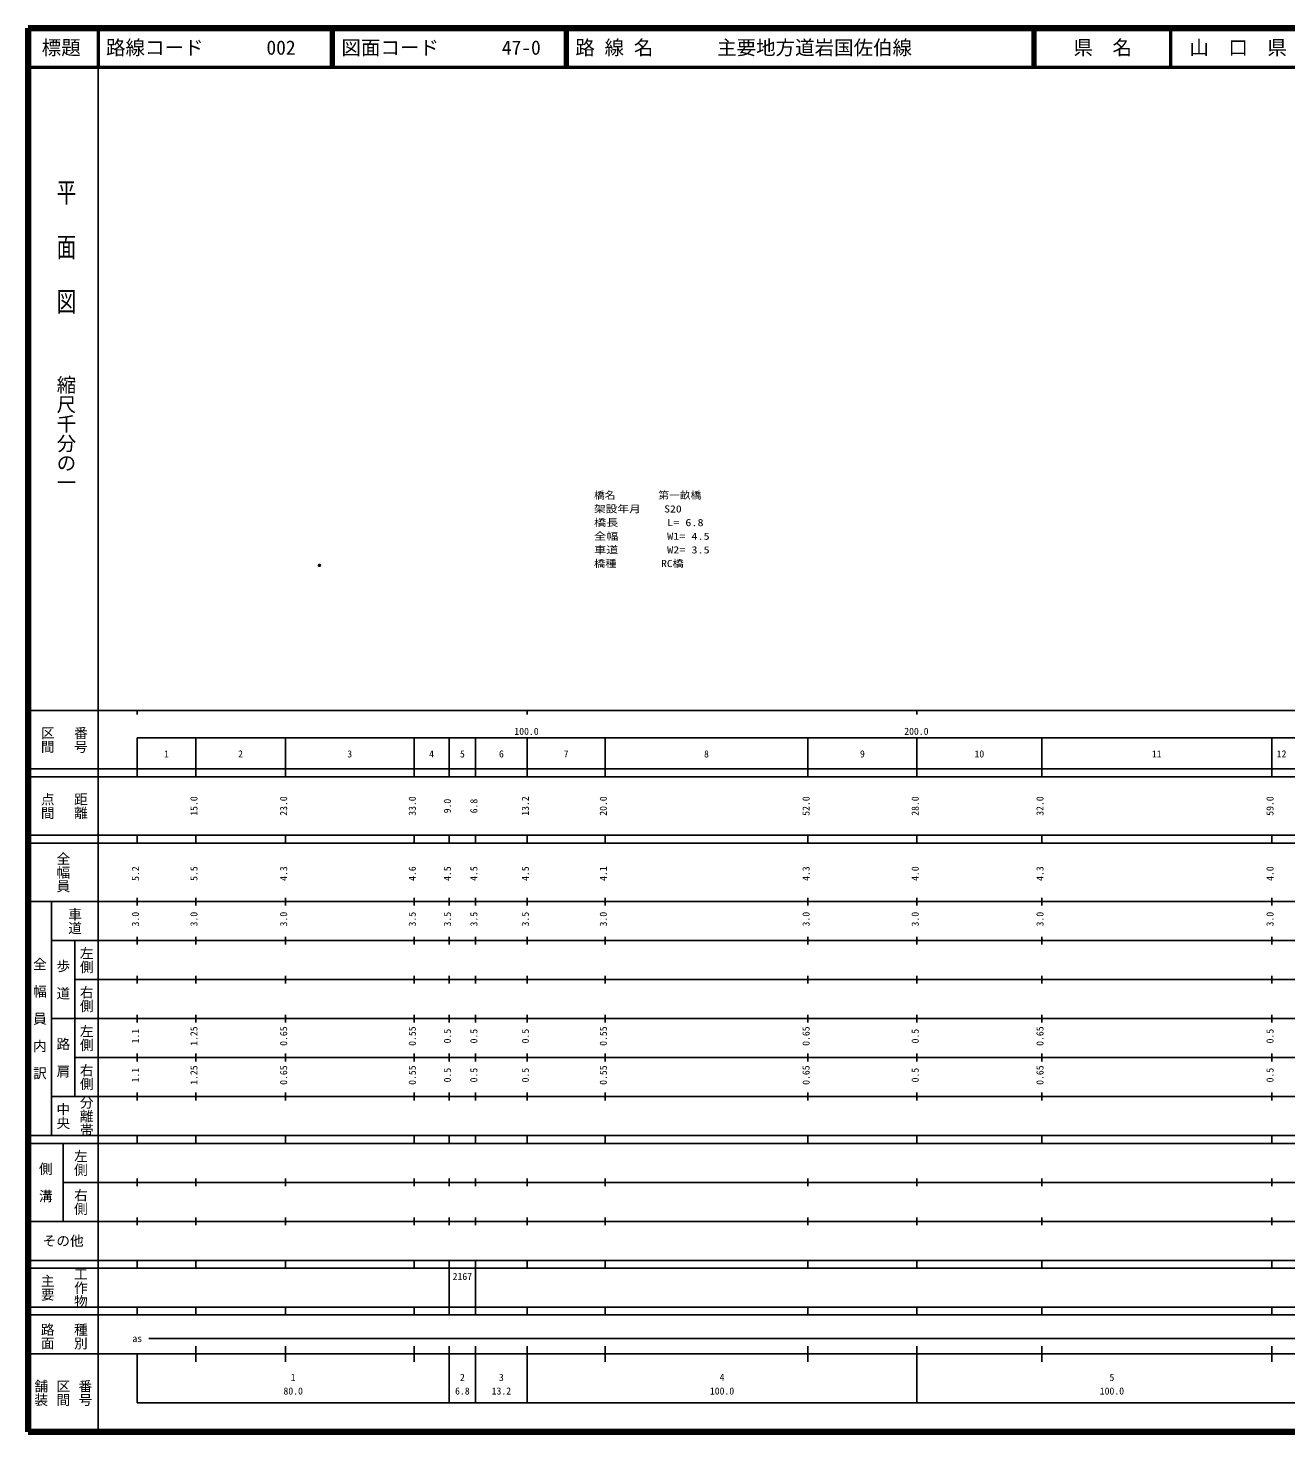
# Model space of a CAD drawing. Units: millimetres on the paper. Extents: x 40 to 680, y 20 to 380.
# Drawn here: x 40 to 362.6, y 20 to 380 of the extents above; entities that cross this region are included whole.
import ezdxf
from ezdxf.enums import TextEntityAlignment as Align

# ---------------------------------------------------------------- set-up
doc = ezdxf.new("R2010")
doc.units = ezdxf.units.MM
doc.header["$PDMODE"] = 32
doc.header["$PDSIZE"] = 0.5
for name, color, linetype in [('M-OTRS', 6, 'Continuous'), ('M-STR-HTXT', 7, 'Continuous'), ('M-TTL-TXT', 7, 'Continuous')]:
    doc.layers.add(name, color=color, linetype=linetype)
for name, color, linetype, lineweight in [('M-TTL', 2, 'Continuous', 140), ('M-TTL-BAND', 7, 'Continuous', 25), ('M-TTL-LINE', 7, 'Continuous', 50)]:
    doc.layers.add(name, color=color, linetype=linetype, lineweight=lineweight)
doc.styles.add('@ＭＳ ゴシック', font='')
doc.styles.add('ＭＳ ゴシック', font='')
doc.styles.get('@ＭＳ ゴシック').set_extended_font_data('@MS Gothic')
doc.styles.get('ＭＳ ゴシック').set_extended_font_data('MS Gothic')

msp = doc.modelspace()

# ---------------------------------------------------------------- linework, layer by layer
at = {"layer": 'M-OTRS'}
msp.add_point((114.738, 242.222), dxfattribs=at)
at = {"layer": 'M-TTL'}
for p, q in [((40, 380), (40, 20)), ((680, 380), (40, 380)), ((40, 20), (680, 20))]:
    msp.add_line(p, q, dxfattribs=at)
at = {"layer": 'M-TTL-BAND'}
for p, q in [((58, 370), (58, 20)), ((40, 205), (579, 205)), ((68, 205), (68, 204)), ((168, 205), (168, 204)), ((268, 205), (268, 204)), ((68, 198), (579, 198)), ((68, 198), (68, 188)), ((83, 188), (83, 198)), ((106, 188), (106, 198)), ((139, 188), (139, 198)), ((148, 188), (148, 198)), ((154.8, 188), (154.8, 198)), ((168, 188), (168, 198)), ((188, 188), (188, 198)), ((240, 188), (240, 198)), ((268, 188), (268, 198)), ((300, 188), (300, 198)), ((359, 188), (359, 198)), ((40, 190), (579, 190)), ((40, 188), (579, 188)), ((40, 173), (579, 173)), ((68, 171), (68, 173)), ((83, 171), (83, 173)), ((106, 171), (106, 173)), ((139, 171), (139, 173)), ((148, 171), (148, 173)), ((154.8, 171), (154.8, 173)), ((168, 171), (168, 173)), ((188, 171), (188, 173)), ((240, 171), (240, 173)), ((268, 171), (268, 173)), ((300, 171), (300, 173)), ((359, 171), (359, 173)), ((40, 171), (579, 171)), ((40, 156), (579, 156)), ((46, 96), (46, 156)), ((68, 155), (68, 157)), ((83, 155), (83, 157)), ((106, 155), (106, 157)), ((139, 155), (139, 157)), ((148, 155), (148, 157)), ((154.8, 155), (154.8, 157)), ((168, 155), (168, 157)), ((188, 155), (188, 157)), ((240, 155), (240, 157)), ((268, 155), (268, 157)), ((300, 155), (300, 157)), ((359, 155), (359, 157)), ((46, 146), (579, 146)), ((52, 146), (52, 106)), ((68, 145), (68, 147)), ((83, 145), (83, 147)), ((106, 145), (106, 147)), ((139, 145), (139, 147)), ((148, 145), (148, 147)), ((154.8, 145), (154.8, 147)), ((168, 145), (168, 147)), ((188, 145), (188, 147)), ((240, 145), (240, 147)), ((268, 145), (268, 147)), ((300, 145), (300, 147)), ((359, 145), (359, 147)), ((68, 135), (68, 137)), ((83, 135), (83, 137)), ((106, 135), (106, 137)), ((139, 135), (139, 137)), ((148, 135), (148, 137)), ((154.8, 135), (154.8, 137)), ((168, 135), (168, 137)), ((188, 135), (188, 137)), ((240, 135), (240, 137)), ((268, 135), (268, 137)), ((300, 135), (300, 137)), ((359, 135), (359, 137)), ((52, 136), (579, 136)), ((46, 126), (579, 126)), ((68, 125), (68, 127)), ((83, 125), (83, 127)), ((106, 125), (106, 127)), ((139, 125), (139, 127)), ((148, 125), (148, 127)), ((154.8, 125), (154.8, 127)), ((168, 125), (168, 127)), ((188, 125), (188, 127)), ((240, 125), (240, 127)), ((268, 125), (268, 127)), ((300, 125), (300, 127)), ((359, 125), (359, 127)), ((52, 116), (579, 116)), ((68, 115), (68, 117)), ((83, 115), (83, 117)), ((106, 115), (106, 117)), ((139, 115), (139, 117)), ((148, 115), (148, 117)), ((154.8, 115), (154.8, 117)), ((168, 115), (168, 117)), ((188, 115), (188, 117)), ((240, 115), (240, 117)), ((268, 115), (268, 117)), ((300, 115), (300, 117)), ((359, 115), (359, 117)), ((46, 106), (579, 106)), ((68, 105), (68, 107)), ((83, 105), (83, 107)), ((106, 105), (106, 107)), ((139, 105), (139, 107)), ((148, 105), (148, 107)), ((154.8, 105), (154.8, 107)), ((168, 105), (168, 107)), ((188, 105), (188, 107)), ((240, 105), (240, 107)), ((268, 105), (268, 107)), ((300, 105), (300, 107)), ((359, 105), (359, 107)), ((40, 96), (579, 96)), ((40, 94), (579, 94)), ((49, 94), (49, 74)), ((68, 94), (68, 96)), ((83, 94), (83, 96)), ((106, 94), (106, 96)), ((139, 94), (139, 96)), ((148, 94), (148, 96)), ((154.8, 94), (154.8, 96)), ((168, 94), (168, 96)), ((188, 94), (188, 96)), ((240, 94), (240, 96)), ((268, 94), (268, 96)), ((300, 94), (300, 96)), ((359, 94), (359, 96)), ((49, 84), (579, 84)), ((68, 83), (68, 85)), ((83, 83), (83, 85)), ((106, 83), (106, 85)), ((139, 83), (139, 85)), ((148, 83), (148, 85)), ((154.8, 83), (154.8, 85)), ((168, 83), (168, 85)), ((188, 83), (188, 85)), ((240, 83), (240, 85)), ((268, 83), (268, 85)), ((300, 83), (300, 85)), ((359, 83), (359, 85)), ((40, 74), (579, 74)), ((68, 73), (68, 75)), ((83, 73), (83, 75)), ((106, 73), (106, 75)), ((139, 73), (139, 75)), ((148, 73), (148, 75)), ((154.8, 73), (154.8, 75)), ((168, 73), (168, 75)), ((188, 73), (188, 75)), ((240, 73), (240, 75)), ((268, 73), (268, 75)), ((300, 73), (300, 75)), ((359, 73), (359, 75)), ((40, 64), (579, 64)), ((40, 62), (579, 62)), ((68, 62), (68, 64)), ((83, 62), (83, 64)), ((106, 62), (106, 64)), ((139, 62), (139, 64)), ((148, 62), (148, 64)), ((148, 52), (148, 62)), ((154.8, 62), (154.8, 64)), ((154.8, 52), (154.8, 62)), ((168, 62), (168, 64)), ((188, 62), (188, 64)), ((240, 62), (240, 64)), ((268, 62), (268, 64)), ((300, 62), (300, 64)), ((359, 62), (359, 64)), ((40, 52), (579, 52)), ((68, 50), (68, 52)), ((83, 50), (83, 52)), ((106, 50), (106, 52)), ((139, 50), (139, 52)), ((148, 50), (148, 52)), ((154.8, 50), (154.8, 52)), ((168, 50), (168, 52)), ((188, 50), (188, 52)), ((240, 50), (240, 52)), ((268, 50), (268, 52)), ((300, 50), (300, 52)), ((359, 50), (359, 52)), ((40, 50), (579, 50)), ((71, 44), (565, 44)), ((40, 40), (579, 40)), ((68, 40), (68, 27.5)), ((83, 38), (83, 42)), ((106, 38), (106, 42)), ((139, 38), (139, 42)), ((148, 27.5), (148, 42)), ((154.8, 27.5), (154.8, 42)), ((168, 27.5), (168, 42)), ((188, 38), (188, 42)), ((240, 38), (240, 42)), ((268, 27.5), (268, 42)), ((300, 38), (300, 42)), ((359, 38), (359, 42)), ((68, 27.5), (579, 27.5))]:
    msp.add_line(p, q, dxfattribs=at)
at = {"layer": 'M-TTL-LINE'}
for p, q in [((58, 380), (58, 370)), ((117.75, 380), (117.75, 370)), ((118.25, 380), (118.25, 370)), ((177.75, 380), (177.75, 370)), ((178.25, 380), (178.25, 370)), ((297.75, 380), (297.75, 370)), ((298.25, 380), (298.25, 370)), ((333, 380), (333, 370)), ((40, 370), (680, 370))]:
    msp.add_line(p, q, dxfattribs=at)

# ---------------------------------------------------------------- texts
at = {"layer": 'M-STR-HTXT', "style": 'ＭＳ ゴシック'}
for s, width, p in [('橋名\u3000\u3000\u3000\u3000第一畝橋', 1.1, (185.161, 258.725)), ('架設年月\u3000\u3000S20', 1.2, (185.161, 255.225)), ('橋長\u3000\u3000\u3000\u3000L= 6.8', 1.25, (185.161, 251.725)), ('全幅\u3000\u3000\u3000\u3000W1= 4.5', 1.25, (185.161, 248.225)), ('車道\u3000\u3000\u3000\u3000W2= 3.5', 1.25, (185.161, 244.725)), ('橋種\u3000\u3000\u3000\u3000RC橋', 1.15, (185.161, 241.225))]:
    msp.add_text(s, height=1.833, dxfattribs=dict(at, width=width)).set_placement(p, align=Align.BOTTOM_LEFT)
at = {"layer": 'M-TTL-BAND', "style": '@ＭＳ ゴシック', "width": 1.4}
msp.add_text('平  面  図', height=3.666, rotation=270, dxfattribs=at).set_placement((49.777, 306.475), align=Align.MIDDLE_RIGHT)
at = {"layer": 'M-TTL-BAND', "style": '@ＭＳ ゴシック'}
msp.add_text('縮尺千分の一', height=3.666, rotation=270, dxfattribs=at).set_placement((49.777, 261.03), align=Align.MIDDLE_RIGHT)
for s, p in [('区間', (45, 197.5)), ('番号', (53.5, 197.5)), ('点間', (45, 180.5)), ('距離', (53.5, 180.5)), ('全幅員', (49, 163.5)), ('車道', (52, 151)), ('左側', (55, 141)), ('全\u3000幅\u3000員\u3000内\u3000訳', (43, 126)), ('歩\u3000道', (49, 136)), ('右側', (55, 131)), ('左側', (55, 121)), ('路\u3000肩', (49, 116)), ('右側', (55, 111)), ('分離帯', (55, 101)), ('中央', (49, 101)), ('左側', (53.5, 89)), ('側\u3000溝', (44.5, 84)), ('右側', (53.5, 79)), ('工作物', (53.5, 57)), ('主要', (45, 57)), ('路面', (45, 44.5)), ('種別', (53.5, 44.5)), ('舗装', (43.333, 30)), ('区間', (49, 30)), ('番号', (54.667, 30))]:
    msp.add_text(s, height=2.566, rotation=270, dxfattribs=at).set_placement(p, align=Align.MIDDLE_CENTER)
at = {"layer": 'M-TTL-BAND', "style": 'ＭＳ ゴシック'}
for s, p in [('100.0', (167.844, 198.195)), ('200.0', (267.844, 198.195)), ('1', (75.5, 192.405)), ('2', (94.5, 192.405)), ('3', (122.5, 192.405)), ('4', (143.5, 192.405)), ('5', (151.4, 192.405)), ('6', (161.4, 192.405)), ('7', (178, 192.405)), ('8', (214, 192.405)), ('9', (254, 192.405)), ('10', (284, 192.405)), ('11', (329.5, 192.405)), ('12', (361.5, 192.405)), ('as', (68, 42.5)), ('1', (108, 32.523)), ('2', (151.4, 32.523)), ('3', (161.4, 32.523)), ('4', (218, 32.523)), ('5', (318, 32.523)), ('80.0', (108, 29.033)), ('6.8', (151.4, 29.033)), ('13.2', (161.4, 29.033)), ('100.0', (218, 29.033)), ('100.0', (318, 29.033))]:
    msp.add_text(s, height=1.833, dxfattribs=at).set_placement(p, align=Align.BOTTOM_CENTER)
for s, p in [('15.0', (84, 180.5)), ('23.0', (107, 180.5)), ('33.0', (140, 180.5)), ('9.0', (149, 180.5)), ('6.8', (155.8, 180.5)), ('13.2', (169, 180.5)), ('20.0', (189, 180.5)), ('52.0', (241, 180.5)), ('28.0', (269, 180.5)), ('32.0', (301, 180.5)), ('59.0', (360, 180.5)), ('5.2', (69, 163.174)), ('5.5', (84, 163.174)), ('4.3', (107, 163.174)), ('4.6', (140, 163.174)), ('4.5', (149, 163.174)), ('4.5', (155.8, 163.174)), ('4.5', (169, 163.174)), ('4.1', (189, 163.174)), ('4.3', (241, 163.174)), ('4.0', (269, 163.174)), ('4.3', (301, 163.174)), ('4.0', (360, 163.174)), ('3.0', (69, 151.5)), ('3.0', (84, 151.5)), ('3.0', (107, 151.5)), ('3.5', (140, 151.5)), ('3.5', (149, 151.5)), ('3.5', (155.8, 151.5)), ('3.5', (169, 151.5)), ('3.0', (189, 151.5)), ('3.0', (241, 151.5)), ('3.0', (269, 151.5)), ('3.0', (301, 151.5)), ('3.0', (360, 151.5)), ('1.1', (69, 121.5)), ('1.25', (84, 121.5)), ('0.65', (107, 121.5)), ('0.55', (140, 121.5)), ('0.5', (149, 121.5)), ('0.5', (155.8, 121.5)), ('0.5', (169, 121.5)), ('0.55', (189, 121.5)), ('0.65', (241, 121.5)), ('0.5', (269, 121.5)), ('0.65', (301, 121.5)), ('0.5', (360, 121.5)), ('1.1', (69, 111.5)), ('1.25', (84, 111.5)), ('0.65', (107, 111.5)), ('0.55', (140, 111.5)), ('0.5', (149, 111.5)), ('0.5', (155.8, 111.5)), ('0.5', (169, 111.5)), ('0.55', (189, 111.5)), ('0.65', (241, 111.5)), ('0.5', (269, 111.5)), ('0.65', (301, 111.5)), ('0.5', (360, 111.5))]:
    msp.add_text(s, height=1.833, rotation=90, dxfattribs=at).set_placement(p, align=Align.BOTTOM_CENTER)
msp.add_text('その他', height=2.566, dxfattribs=at).set_placement((49, 69), align=Align.MIDDLE_CENTER)
msp.add_text('2167', height=1.833, dxfattribs=at).set_placement((148.9, 58.405), align=Align.BOTTOM_LEFT)
at = {"layer": 'M-TTL-TXT', "style": 'ＭＳ ゴシック'}
for s, p in [('標題', (48.5, 375)), ('県\u3000名', (315.625, 375)), ('山\u3000口\u3000県', (350.375, 375))]:
    msp.add_text(s, height=3.666, dxfattribs=at).set_placement(p, align=Align.MIDDLE_CENTER)
for s, p in [('路線コード', (60, 375)), ('002', (101.142, 375)), ('図面コード', (120.38, 375)), ('47-0', (161.521, 375)), ('路 線 名', (180.38, 375)), ('主要地方道岩国佐伯線', (216.734, 375))]:
    msp.add_text(s, height=3.666, dxfattribs=at).set_placement(p, align=Align.MIDDLE_LEFT)

doc.saveas('drawing.dxf')
